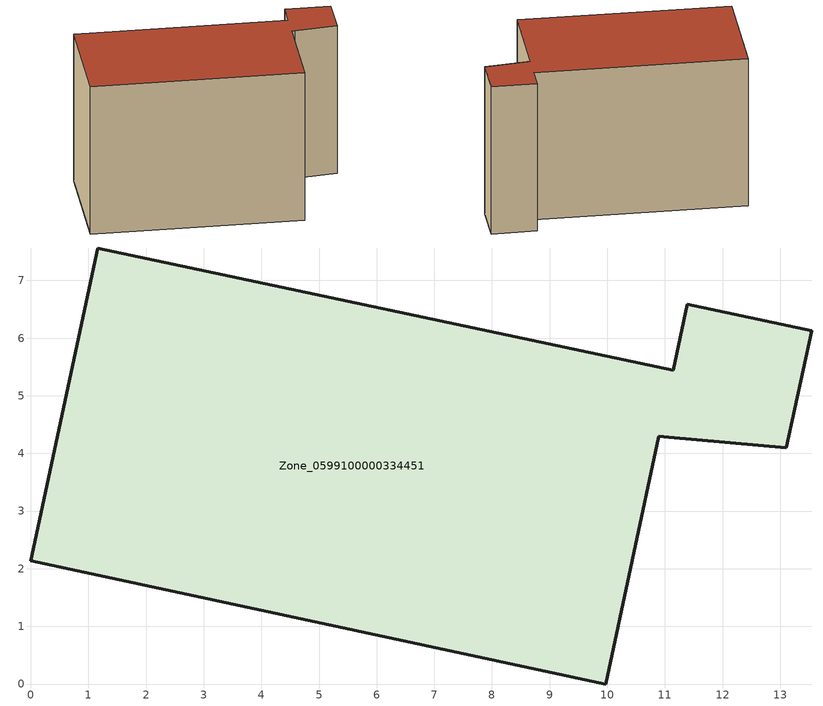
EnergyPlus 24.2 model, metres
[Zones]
Zone_0599100000334451
 floor ground (C_G): 13.55,6.13 13.11,4.1 11.06,4.28 10.9,4.3 9.98,0 0,2.14 1.17,7.56 11.15,5.44 11.39,6.59 z0
 wall outside (C_F): 1.17,7.56 0,2.14 9.98,0 10.9,4.3 11.06,4.28 13.11,4.1 13.55,6.13 11.39,6.59 11.15,5.44 1.17,7.56 z0:7.79
 roof outside (C_R): 11.06,4.28 13.11,4.1 13.55,6.13 11.39,6.59 11.15,5.44 1.17,7.56 0,2.14 9.98,0 10.9,4.3 z7.79
[BUILDING]
Pand.0599100000334451: North Axis=0; Terrain=City; Loads Convergence Tolerance Value=0.04; Temperature Convergence Tolerance Value=0.4; Solar Distribution=FullExterior; Maximum Number of Warmup Days=25; Minimum Number of Warmup Days=1
[Site:Location]
Rotterdam.The.Hague.AP_ZH_NLD Design_Conditions: Latitude=51.96; Longitude=4.45; Time Zone=1; Elevation=-4.5
[SITE:GROUNDTEMPERATURE:BUILDINGSURFACE]
18, 18, 18, 18, 18, 18, 18, 18, 18, 18, 18, 18
[MATERIAL] Thermal Absorptance=0.9; Solar Absorptance=0.7; Visible Absorptance=0.7
Name | Roughness | Thickness | Conductivity | Density | Specific Heat
G.TI.1975-1991 | MediumSmooth | 0.15 | 0.288461 | 540 | 1210
F.TI.1975-1991 | Rough | 0.3 | 0.230769 | 1920 | 840
R.TI.1975-1991 | MediumRough | 0.2 | 0.153846 | 1500 | 1000
[CONSTRUCTION]
C_G: G.TI.1975-1991
C_F: F.TI.1975-1991
C_R: R.TI.1975-1991
[ZONE]
Zone_0599100000334451: Type=1; Multiplier=1; Ceiling Height=Autocalculate; Volume=Autocalculate; Floor Area=autocalculate; Part of Total Floor Area=Yes
[ZONEINFILTRATION:DESIGNFLOWRATE]
Infil_Zone_0599100000334451: Zone or ZoneList or Space or SpaceList=Zone_0599100000334451; Schedule=AlwaysOn; Design Flow Rate Calculation Method=Flow/Area; Flow Rate per Floor Area=0.003; Constant Term Coefficient=1; Temperature Term Coefficient=0; Velocity Term Coefficient=0; Velocity Squared Term Coefficient=0
[HVACTEMPLATE:ZONE:IDEALLOADSAIRSYSTEM]
Zone_0599100000334451: Maximum Heating Supply Air Temperature=50; Minimum Cooling Supply Air Temperature=13; Maximum Heating Supply Air Humidity Ratio=0.0156; Minimum Cooling Supply Air Humidity Ratio=0.0077; Heating Limit=NoLimit; Cooling Limit=NoLimit; Dehumidification Control Type=ConstantSensibleHeatRatio; Cooling Sensible Heat Ratio=0.7; Dehumidification Setpoint=60; Humidification Control Type=None; Humidification Setpoint=30; Outdoor Air Method=None; Outdoor Air Flow Rate per Person=0.00944; Outdoor Air Flow Rate per Zone Floor Area=0; Outdoor Air Flow Rate per Zone=0; Demand Controlled Ventilation Type=None; Outdoor Air Economizer Type=NoEconomizer; Heat Recovery Type=None; Sensible Heat Recovery Effectiveness=0.7; Latent Heat Recovery Effectiveness=0.65
[ZONECONTROL:THERMOSTAT]
ThermostatControl_Zone_0599100000334451: Zone or ZoneList=Zone_0599100000334451; Control Type Schedule=DualSetpointControlType; Control 1=Thermostat_Zone_0599100000334451; Temperature Difference Between Cutout And Setpoint=0
[THERMOSTATSETPOINT:DUALSETPOINT]
Thermostat_Zone_0599100000334451: Heating Setpoint Temperature Schedule=HeatingSetpoint_Zone_0599100000334451; Cooling Setpoint Temperature Schedule=CoolingSetpoint_Zone_0599100000334451
[SCHEDULE:COMPACT]
HeatingSetpoint_Zone_0599100000334451: Through: 12/31, For: AllDays, Until: 24:00, 21
CoolingSetpoint_Zone_0599100000334451: Through: 12/31, For: AllDays, Until: 24:00, 24
DualSetpointControlType: Through: 12/31, For: AllDays, Until: 24:00, 4
AlwaysOn: Through: 12/31, For: AllDays, Until: 24:00, 1
